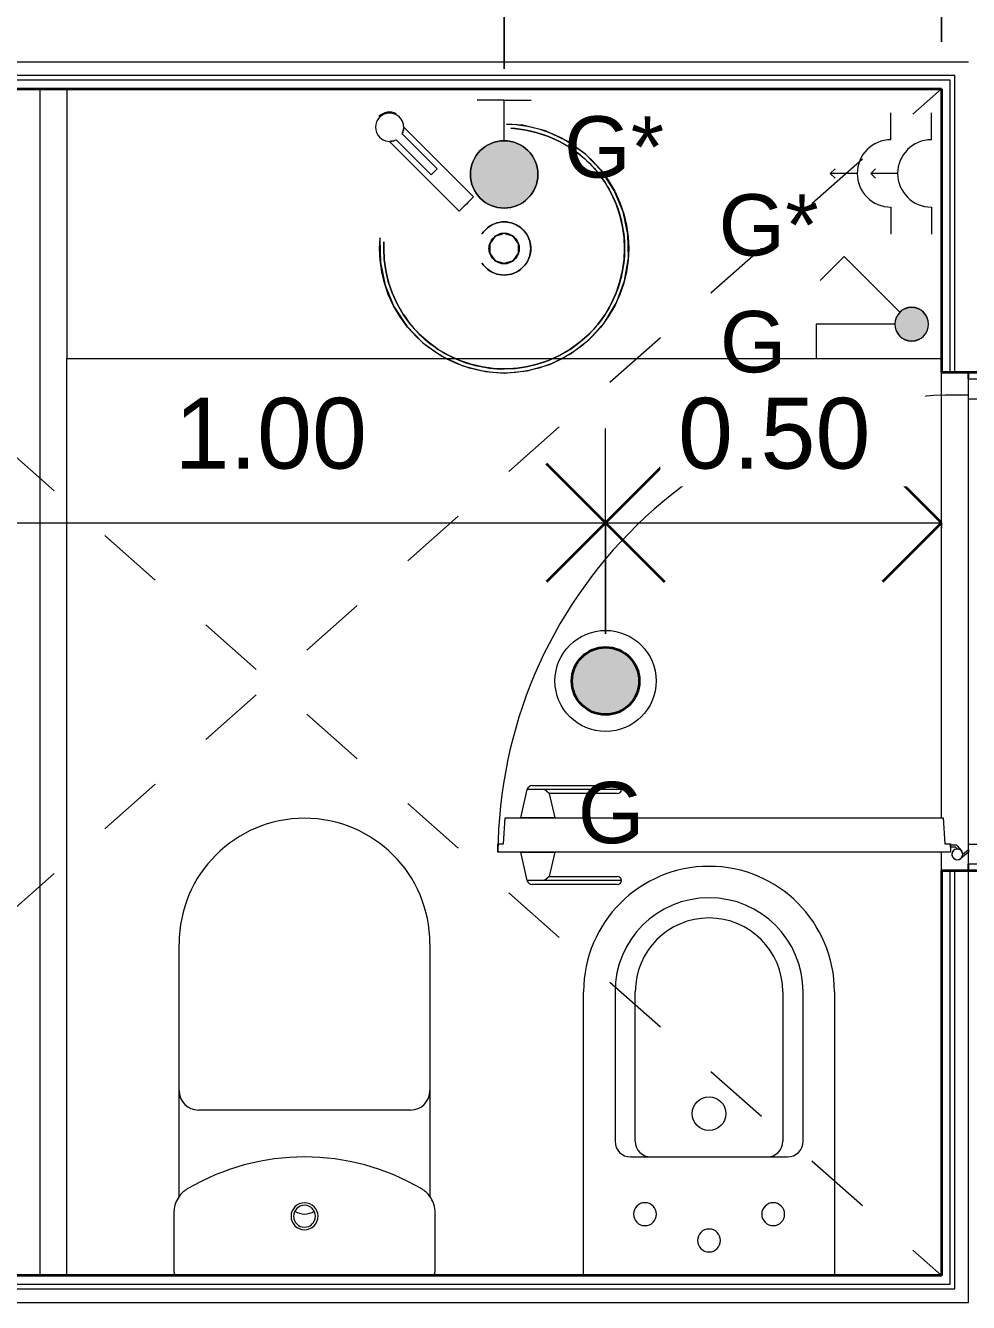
# Model space of a CAD drawing. Header units: metres. Extents: x -1.5 to 31.4, y -9.2 to 10.9.
# Drawn here: x 1.437 to 2.836, y 0.378 to 2.272 of the extents above; entities that cross this region are included whole.
import ezdxf

# ---------------------------------------------------------------- set-up
doc = ezdxf.new("R2010")
doc.units = ezdxf.units.M
doc.linetypes.add('Trazo', pattern=[0.0023, 0.0015, -0.0008])
for name, color, linetype, lineweight in [('A-ANNO-DIMS', 7, 'Continuous', 9), ('A-ANNO-DIMS-70', 7, 'Continuous', 9), ('A-DETL-GENF', 7, 'Continuous', 18), ('A-DETL-MEDM', 7, 'Continuous', 35), ('A-DETL-THIN', 7, 'Continuous', 18), ('A-DOOR', 7, 'Continuous', 18), ('A-WALL', 7, 'Continuous', 18), ('G-ANNO-TEXT', 7, 'Continuous', 9), ('G-IMPT', 7, 'Continuous', 18), ('I-FURN', 7, 'Continuous', 18), ('P-SANR-FIXT', 7, 'Continuous', 18)]:
    doc.layers.add(name, color=color, linetype=linetype, lineweight=lineweight)
doc.layers.add('A-DETL-HDLN', color=94, linetype='Trazo', lineweight=18, true_color=0x00a600)
doc.styles.add('Arial_1', font='arial.ttf', dxfattribs={"height": 0.105})
doc.styles.add('Arial_2', font='arial.ttf', dxfattribs={"height": 0.091})
doc.dimstyles.new('Diagonal_-_Arial_1_5_mm', dxfattribs={"dimscale": 0.3048, "dimtxt": 0.107127, "dimasz": 0.287073, "dimexe": 0.459318, "dimexo": 0.229659, "dimgap": 0.160761, "dimtad": 1, "dimrnd": 0.01, "dimzin": 0, "dimdsep": 46, "dimtxsty": 'Arial_1', "dimblk1": 'OPEN30', "dimblk2": 'OPEN30', "dimsah": 1, "dimcen": 0.09, "dimaunit": 1, "dimadec": 4, "dimazin": 0, "dimtfac": 1, "dimtdec": 4, "dimtix": 1, "dimtmove": 0, "dimatfit": 3, "dimfxl": 1, "dimtvp": 1, "dimtfill": 1, "dimtolj": 1, "dimtzin": 0, "dimarcsym": 2})

# ---------------------------------------------------------------- blocks, each defined once
blk = doc.blocks.new('PUERTA PVC BLANCA - 74cm X 205cm - P3-2776974-ARQ_ELEC_PB')
at = {"layer": 'A-DETL-GENF', "color": 253, "true_color": 0xaaaaaa}
for p, q in [((-0.36, 0.032), (-0.318, 0.032)), ((-0.36, -0.06), (-0.36, 0.032)), ((-0.318, 0.032), (-0.318, -0.0185)), ((-0.318, 0.032), (0.318, 0.032)), ((0.318, 0.032), (0.36, 0.032)), ((0.318, -0.0185), (0.318, 0.032)), ((0.36, 0.032), (0.36, -0.06)), ((-0.33, -0.0185), (-0.33, -0.06)), ((-0.318, -0.0185), (-0.33, -0.0185)), ((0.33, -0.0185), (0.318, -0.0185)), ((0.33, -0.06), (0.33, -0.0185)), ((-0.33, -0.06), (-0.36, -0.06)), ((0.33, -0.06), (-0.33, -0.06)), ((0.36, -0.06), (0.33, -0.06)), ((0.3325, -0.0768), (0.3402, -0.0704)), ((0.3379, -0.06), (0.3419, -0.06)), ((0.345, -0.0685), (0.3379, -0.06)), ((0.3419, -0.06), (0.3514, -0.0714)), ((0.3296, -0.0948), (0.3296, -0.0868)), ((0.3296, -0.0868), (0.3422, -0.0868)), ((0.3314, -0.0868), (0.3314, -0.0791)), ((0.3345, -0.0868), (0.3314, -0.0868)), ((0.3373, -0.0768), (0.3345, -0.0792)), ((0.3345, -0.0792), (0.3345, -0.0868)), ((0.3422, -0.0868), (0.3422, -0.7578)), ((0.2912, -0.0975), (0.3296, -0.0948)), ((0.2912, -0.7471), (0.2912, -0.0975)), ((0.2432, -0.7071), (0.2432, -0.5808)), ((0.2492, -0.5748), (0.2492, -0.7143)), ((0.2552, -0.5808), (0.2552, -0.6819)), ((0.3782, -0.6819), (0.3782, -0.5808)), ((0.3842, -0.5748), (0.3842, -0.7143)), ((0.3902, -0.5808), (0.3902, -0.7071)), ((0.2552, -0.6819), (0.2492, -0.6889)), ((0.2552, -0.6819), (0.2912, -0.6732)), ((0.2912, -0.6732), (0.2912, -0.7238)), ((0.3422, -0.7238), (0.3422, -0.6732)), ((0.3422, -0.6732), (0.3782, -0.6819)), ((0.3782, -0.6819), (0.3842, -0.6889)), ((0.2912, -0.7238), (0.2492, -0.7143)), ((0.3842, -0.7143), (0.3422, -0.7238)), ((0.3296, -0.7498), (0.2912, -0.7471)), ((0.3296, -0.7578), (0.3296, -0.7498)), ((0.3422, -0.7578), (0.3296, -0.7578))]:
    blk.add_line(p, q, dxfattribs=at)
for centre, radius, start, end in [((0.3453, -0.0765), 0.6813, 178.6123, 269.7393), ((0.3453, -0.0765), 0.008, 92.1846, 39.9551), ((0.3453, -0.0765), 0.008, 182.1846, 129.9991), ((0.3344, -0.0791), 0.003, 129.9991, 180), ((0.2492, -0.5808), 0.006, 0, 180), ((0.3842, -0.5808), 0.006, 0, 180), ((0.2509, -0.7068), 0.0077, 182.0498, 257.2547), ((0.3825, -0.7068), 0.0077, 282.7453, 357.9502)]:
    blk.add_arc(centre, radius, start, end, dxfattribs=at)
at = {"layer": 'A-DOOR', "color": 253, "lineweight": 25, "true_color": 0xaaaaaa}
for p, q in [((-0.37, -0.06), (-0.37, 0.06)), ((-0.37, 0.06), (-0.36, 0.06)), ((-0.36, 0.06), (-0.36, 0.032)), ((0.36, 0.06), (0.37, 0.06)), ((0.36, 0.032), (0.36, 0.06)), ((0.37, 0.06), (0.37, -0.06)), ((-0.36, -0.06), (-0.37, -0.06)), ((0.37, -0.06), (0.36, -0.06))]:
    blk.add_line(p, q, dxfattribs=at)
blk = doc.blocks.new('Mesada Baño1 - Mesada Baño-2776938-ARQ_ELEC_PB')
at = {"layer": 'I-FURN', "color": 253, "true_color": 0xaaaaaa}
for p, q in [((55.3003, 1.5893), (54.0031, 1.5893)), ((55.3003, 1.1893), (55.3003, 1.5893))]:
    blk.add_line(p, q, dxfattribs=at)
blk = doc.blocks.new('Mesada Baño2 - Mesada Baño-2776950-ARQ_ELEC_PB')
at = {"layer": 'I-FURN', "color": 253, "true_color": 0xaaaaaa}
for p, q in [((55.798, 2.9771), (55.798, 1.6171)), ((55.838, 1.2171), (55.838, 2.9771))]:
    blk.add_line(p, q, dxfattribs=at)
blk = doc.blocks.new('Bidet-Ferrum-Varese-1_y_3_Agujeros - 3 Agujeros-2776955-ARQ_ELEC_PB')
at = {"layer": 'P-SANR-FIXT', "color": 253, "true_color": 0xaaaaaa}
for p, q in [((-0.186, 0), (-0.186, 0.4209)), ((-0.1394, 0.4209), (-0.1394, 0.199)), ((-0.1094, 0.199), (-0.1094, 0.4209)), ((0.1094, 0.4209), (0.1094, 0.199)), ((0.1394, 0.199), (0.1394, 0.4209)), ((0.186, 0.4209), (0.186, 0)), ((-0.1163, 0.1759), (0.1163, 0.1759)), ((0.186, 0), (-0.186, 0))]:
    blk.add_line(p, q, dxfattribs=at)
blk.add_circle((0, 0.24), 0.025, dxfattribs=at)
for centre, radius, start, end in [((0, 0.4209), 0.186, 0, 180), ((0, 0.4209), 0.1394, 0, 180), ((0, 0.4209), 0.1094, 0, 180), ((-0.1163, 0.199), 0.0231, 180, 270), ((-0.0863, 0.199), 0.0231, 180, 270), ((0.0863, 0.199), 0.0231, 270, 0), ((0.1163, 0.199), 0.0231, 270, 360), ((-0.0951, 0.0909), 0.017, 0, 180), ((0.0951, 0.0909), 0.017, 0, 180), ((-0.0951, 0.0909), 0.017, 180, 360), ((0.0951, 0.0909), 0.017, 180, 360), ((0, 0.0519), 0.017, 0, 180), ((0, 0.0519), 0.017, 180, 360)]:
    blk.add_arc(centre, radius, start, end, dxfattribs=at)
blk = doc.blocks.new('Inodoro-Ferrum-Varese-Largo - Inodoro Largo-2776956-ARQ_ELEC_PB')
at = {"layer": 'P-SANR-FIXT', "color": 253, "true_color": 0xaaaaaa}
for p, q in [((-0.186, 0.1172), (-0.186, 0.4922)), ((0.186, 0.4922), (0.186, 0.1172)), ((0.1572, 0.2454), (-0.1572, 0.2454)), ((-0.1935, 0.005), (-0.1935, 0.0961)), ((0.1935, 0.0961), (0.1935, 0.005)), ((0.1885, 0), (-0.1885, 0))]:
    blk.add_line(p, q, dxfattribs=at)
for centre, radius, start, end in [((0, 0.4922), 0.186, 0, 180), ((-0.1572, 0.2742), 0.0288, 180, 270), ((0.1572, 0.2742), 0.0288, 270, 360), ((0, -0.1656), 0.3415, 59.4009, 120.5991), ((-0.1534, 0.0937), 0.0402, 144.2633, 176.5991), ((-0.1534, 0.0937), 0.0402, 120.5991, 144.2633), ((0.1534, 0.0937), 0.0402, 35.7367, 59.4009), ((0.1534, 0.0937), 0.0402, 3.4009, 35.7367), ((0, 0.0879), 0.02, 90, 270), ((0, 0.0879), 0.0163, 90, 270), ((0, 0.1179), 0.0267, 237.0879, 302.9121), ((0, 0.0879), 0.02, 270, 90), ((0, 0.0879), 0.0163, 270, 90), ((-0.1885, 0.005), 0.005, 180, 270), ((0.1885, 0.005), 0.005, 270, 0)]:
    blk.add_arc(centre, radius, start, end, dxfattribs=at)
blk = doc.blocks.new('Sanitary_Basins_Ceramica-Globo_T-EDGE-Basin-B6T38 - Default-2776959-ARQ_ELEC_PB')
at = {"layer": 'G-IMPT', "color": 253, "true_color": 0xaaaaaa}
for p, q in [((-0.0225, 0), (-0.021, 0.0047)), ((0.0204, 0.0066), (0.0225, 0)), ((0.0225, 0), (0.021, -0.0047)), ((-0.021, -0.0047), (-0.0225, 0))]:
    blk.add_line(p, q, dxfattribs=at)
at = {"layer": 'G-IMPT', "color": 253, "true_color": 0xaaaaaa, "flags": 128}
for points in [[(0.0155, 0.184), (0.0139, 0.1842), (-0.0206, 0.1836), (-0.0543, 0.1766), (-0.0862, 0.1634), (-0.1151, 0.1445), (-0.1399, 0.1206), (-0.1599, 0.0925), (-0.1743, 0.0612), (-0.1827, 0.0277), (-0.1848, 0)], [(-0.1839, 0.0173), (-0.1815, 0.0346), (-0.1774, 0.0516), (-0.1718, 0.068), (-0.164, 0.0851), (-0.1544, 0.1014), (-0.1433, 0.1167), (-0.1306, 0.1306), (-0.1167, 0.1433), (-0.1014, 0.1544), (-0.0851, 0.164), (-0.068, 0.1718), (-0.0516, 0.1774), (-0.0346, 0.1815), (-0.0173, 0.1839), (0, 0.1848), (0.0156, 0.184)], [(-0.1787, 0), (-0.178, 0.0161), (-0.1757, 0.0325), (-0.1718, 0.0492), (-0.1662, 0.0658), (-0.1587, 0.0821), (-0.1496, 0.0978), (-0.1387, 0.1126), (-0.1264, 0.1264), (-0.1126, 0.1387), (-0.0978, 0.1496), (-0.0821, 0.1587), (-0.0658, 0.1662), (-0.0492, 0.1718), (-0.0325, 0.1757), (-0.0161, 0.178), (0, 0.1787), (0.0098, 0.1783)], [(0.0098, 0.1783), (0, 0.1787), (-0.0161, 0.178), (-0.0325, 0.1757), (-0.0492, 0.1718), (-0.0658, 0.1662), (-0.0821, 0.1587), (-0.0978, 0.1496), (-0.1126, 0.1387), (-0.1264, 0.1264), (-0.1387, 0.1126), (-0.1496, 0.0978), (-0.1587, 0.0821), (-0.1662, 0.0658), (-0.1718, 0.0492), (-0.1757, 0.0325), (-0.178, 0.0161), (-0.1787, 0)], [(0.0216, 0.033), (0.0249, 0.0306), (0.0279, 0.0279), (0.0306, 0.0249), (0.033, 0.0216), (0.0351, 0.0181), (0.0367, 0.0145), (0.0379, 0.0109), (0.0388, 0.0072), (0.0393, 0.0035), (0.0395, 0), (0.0393, -0.0035), (0.0388, -0.0072), (0.0379, -0.0109), (0.0367, -0.0145), (0.0351, -0.0181), (0.033, -0.0216), (0.0306, -0.0249), (0.0279, -0.0279), (0.0249, -0.0306), (0.0216, -0.033), (0.0181, -0.0351), (0.0145, -0.0367), (0.0109, -0.0379), (0.0072, -0.0388), (0.0035, -0.0393), (0, -0.0395), (-0.0035, -0.0393), (-0.0072, -0.0388), (-0.0109, -0.0379), (-0.0145, -0.0367), (-0.0181, -0.0351), (-0.0216, -0.033), (-0.0249, -0.0306), (-0.0279, -0.0279), (-0.0306, -0.0249), (-0.033, -0.0216), (-0.0351, -0.0181), (-0.0367, -0.0145), (-0.0379, -0.0109), (-0.0388, -0.0072), (-0.0393, -0.0035), (-0.0395, 0), (-0.0393, 0.0035)], [(-0.0393, 0.0035), (-0.0395, 0), (-0.0393, -0.0035), (-0.0388, -0.0072), (-0.0379, -0.0109), (-0.0367, -0.0145), (-0.0351, -0.0181), (-0.033, -0.0216), (-0.0306, -0.0249), (-0.0279, -0.0279), (-0.0249, -0.0306), (-0.0216, -0.033), (-0.0181, -0.0351), (-0.0145, -0.0367), (-0.0109, -0.0379), (-0.0072, -0.0388), (-0.0035, -0.0393), (0, -0.0395), (0.0035, -0.0393), (0.0072, -0.0388), (0.0109, -0.0379), (0.0145, -0.0367), (0.0181, -0.0351), (0.0216, -0.033), (0.0249, -0.0306), (0.0279, -0.0279), (0.0306, -0.0249), (0.033, -0.0216), (0.0351, -0.0181), (0.0367, -0.0145), (0.0379, -0.0109), (0.0388, -0.0072), (0.0393, -0.0035), (0.0395, 0), (0.0393, 0.0035), (0.0388, 0.0072), (0.0379, 0.0109), (0.0367, 0.0145), (0.0351, 0.0181), (0.033, 0.0216), (0.0306, 0.0249), (0.0279, 0.0279), (0.0249, 0.0306), (0.0216, 0.033)], [(-0.0393, 0.0035), (-0.0388, 0.0072), (-0.0379, 0.0109), (-0.0367, 0.0145), (-0.0351, 0.0181), (-0.033, 0.0216), (-0.0306, 0.0249), (-0.0279, 0.0279), (-0.0249, 0.0306), (-0.0216, 0.033)], [(-0.0216, 0.033), (-0.0249, 0.0306), (-0.0279, 0.0279), (-0.0306, 0.0249), (-0.033, 0.0216), (-0.0351, 0.0181), (-0.0367, 0.0145), (-0.0379, 0.0109), (-0.0388, 0.0072), (-0.0393, 0.0035)], [(0.0225, 0), (0.0182, 0.0132), (0.007, 0.0214), (-0.007, 0.0214), (-0.0182, 0.0132), (-0.0225, 0)], [(-0.0225, 0), (-0.0182, 0.0132), (-0.007, 0.0214), (0.007, 0.0214), (0.0182, 0.0132), (0.0225, 0)], [(0.1846, -0.0037), (0.1839, -0.0173), (0.1815, -0.0346), (0.1774, -0.0516), (0.1718, -0.068), (0.164, -0.0851), (0.1544, -0.1014), (0.1433, -0.1167), (0.1306, -0.1306), (0.1167, -0.1433), (0.1014, -0.1544), (0.0851, -0.164), (0.068, -0.1718), (0.0516, -0.1774), (0.0346, -0.1815), (0.0173, -0.1839), (0, -0.1848), (-0.0173, -0.1839), (-0.0346, -0.1815), (-0.0516, -0.1774), (-0.068, -0.1718), (-0.0851, -0.164), (-0.1014, -0.1544), (-0.1167, -0.1433), (-0.1306, -0.1306), (-0.1433, -0.1167), (-0.1544, -0.1014), (-0.164, -0.0851), (-0.1718, -0.068), (-0.1774, -0.0516), (-0.1815, -0.0346), (-0.1839, -0.0173), (-0.1848, 0), (-0.1839, 0.0173)], [(0.1783, -0.01), (0.178, -0.0161), (0.1757, -0.0325), (0.1718, -0.0492), (0.1662, -0.0658), (0.1587, -0.0821), (0.1496, -0.0978), (0.1387, -0.1126), (0.1264, -0.1264), (0.1126, -0.1387), (0.0978, -0.1496), (0.0821, -0.1587), (0.0658, -0.1662), (0.0492, -0.1718), (0.0325, -0.1757), (0.0161, -0.178), (0, -0.1787), (-0.0161, -0.178), (-0.0325, -0.1757), (-0.0492, -0.1718), (-0.0658, -0.1662), (-0.0821, -0.1587), (-0.0978, -0.1496), (-0.1126, -0.1387), (-0.1264, -0.1264), (-0.1387, -0.1126), (-0.1496, -0.0978), (-0.1587, -0.0821), (-0.1662, -0.0658), (-0.1718, -0.0492), (-0.1757, -0.0325), (-0.178, -0.0161), (-0.1787, 0)], [(-0.1787, 0), (-0.178, -0.0161), (-0.1757, -0.0325), (-0.1718, -0.0492), (-0.1662, -0.0658), (-0.1587, -0.0821), (-0.1496, -0.0978), (-0.1387, -0.1126), (-0.1264, -0.1264), (-0.1126, -0.1387), (-0.0978, -0.1496), (-0.0821, -0.1587), (-0.0658, -0.1662), (-0.0492, -0.1718), (-0.0325, -0.1757), (-0.0161, -0.178), (0, -0.1787), (0.0161, -0.178), (0.0325, -0.1757), (0.0492, -0.1718), (0.0658, -0.1662), (0.0821, -0.1587), (0.0978, -0.1496), (0.1126, -0.1387), (0.1264, -0.1264), (0.1387, -0.1126), (0.1496, -0.0978), (0.1587, -0.0821), (0.1662, -0.0658), (0.1718, -0.0492), (0.1757, -0.0325), (0.178, -0.0161), (0.1783, -0.01)], [(-0.0225, 0), (-0.0182, -0.0132), (-0.007, -0.0214), (0.007, -0.0214), (0.0182, -0.0132), (0.0225, 0)], [(0.0225, 0), (0.0182, -0.0132), (0.007, -0.0214), (-0.007, -0.0214), (-0.0182, -0.0132), (-0.0225, 0)], [(-0.1848, 0), (-0.1815, -0.0343), (-0.172, -0.0675), (-0.1565, -0.0983), (-0.1355, -0.1256), (-0.1098, -0.1486), (-0.0802, -0.1664), (-0.0479, -0.1784), (-0.0139, -0.1842), (0.0206, -0.1836), (0.0543, -0.1766), (0.0862, -0.1634), (0.1151, -0.1445), (0.1399, -0.1206), (0.1599, -0.0925), (0.1743, -0.0612), (0.1827, -0.0277), (0.1845, -0.0038)]]:
    blk.add_lwpolyline(points, dxfattribs=at)
for points in [[(-0.0225, 0), (-0.0224, -0.0022), (-0.0221, -0.0043), (-0.0215, -0.0065), (-0.0208, -0.0086), (-0.0198, -0.0106), (-0.0187, -0.0125), (-0.0174, -0.0143), (-0.0159, -0.0159), (-0.0143, -0.0174), (-0.0125, -0.0187), (-0.0106, -0.0198), (-0.0086, -0.0208), (-0.0065, -0.0215), (-0.0043, -0.0221), (-0.0022, -0.0224), (0, -0.0225), (0.0022, -0.0224), (0.0043, -0.0221), (0.0065, -0.0215), (0.0086, -0.0208), (0.0106, -0.0198), (0.0125, -0.0187), (0.0143, -0.0174), (0.0159, -0.0159), (0.0174, -0.0143), (0.0187, -0.0125), (0.0198, -0.0106), (0.0208, -0.0086), (0.0215, -0.0065), (0.0221, -0.0043), (0.0224, -0.0022), (0.0225, 0), (0.0224, 0.0022), (0.0221, 0.0043), (0.0215, 0.0065), (0.0208, 0.0086), (0.0198, 0.0106), (0.0187, 0.0125), (0.0174, 0.0143), (0.0159, 0.0159), (0.0143, 0.0174), (0.0125, 0.0187), (0.0106, 0.0198), (0.0086, 0.0208), (0.0065, 0.0215), (0.0043, 0.0221), (0.0022, 0.0224), (0, 0.0225), (-0.0022, 0.0224), (-0.0043, 0.0221), (-0.0065, 0.0215), (-0.0086, 0.0208), (-0.0106, 0.0198), (-0.0125, 0.0187), (-0.0143, 0.0174), (-0.0159, 0.0159), (-0.0174, 0.0143), (-0.0187, 0.0125), (-0.0198, 0.0106), (-0.0208, 0.0086), (-0.0215, 0.0065), (-0.0221, 0.0043), (-0.0224, 0.0022)], [(-0.0225, 0), (-0.0224, 0.0022), (-0.0221, 0.0043), (-0.0215, 0.0065), (-0.0208, 0.0086), (-0.0198, 0.0106), (-0.0187, 0.0125), (-0.0174, 0.0143), (-0.0159, 0.0159), (-0.0143, 0.0174), (-0.0125, 0.0187), (-0.0106, 0.0198), (-0.0086, 0.0208), (-0.0065, 0.0215), (-0.0043, 0.0221), (-0.0022, 0.0224), (0, 0.0225), (0.0022, 0.0224), (0.0043, 0.0221), (0.0065, 0.0215), (0.0086, 0.0208), (0.0106, 0.0198), (0.0125, 0.0187), (0.0143, 0.0174), (0.0159, 0.0159), (0.0174, 0.0143), (0.0187, 0.0125), (0.0198, 0.0106), (0.0208, 0.0086), (0.0215, 0.0065), (0.0221, 0.0043), (0.0224, 0.0022), (0.0225, 0), (0.0224, -0.0022), (0.0221, -0.0043), (0.0215, -0.0065), (0.0208, -0.0086), (0.0198, -0.0106), (0.0187, -0.0125), (0.0174, -0.0143), (0.0159, -0.0159), (0.0143, -0.0174), (0.0125, -0.0187), (0.0106, -0.0198), (0.0086, -0.0208), (0.0065, -0.0215), (0.0043, -0.0221), (0.0022, -0.0224), (0, -0.0225), (-0.0022, -0.0224), (-0.0043, -0.0221), (-0.0065, -0.0215), (-0.0086, -0.0208), (-0.0106, -0.0198), (-0.0125, -0.0187), (-0.0143, -0.0174), (-0.0159, -0.0159), (-0.0174, -0.0143), (-0.0187, -0.0125), (-0.0198, -0.0106), (-0.0208, -0.0086), (-0.0215, -0.0065), (-0.0221, -0.0043), (-0.0224, -0.0022)]]:
    blk.add_lwpolyline(points, close=True, dxfattribs=at)
at = {"layer": 'P-SANR-FIXT', "color": 253, "true_color": 0xaaaaaa}
blk.add_arc((0, 0), 0.0225, 12.079, 18, dxfattribs=at)
for points, knots in [([(0.009, 0.1785), (-0.0012, 0.179), (-0.0259, 0.1781), (-0.064, 0.1687), (-0.1025, 0.1485), (-0.1351, 0.1197), (-0.1598, 0.0839), (-0.1752, 0.0432), (-0.1787, 0.0144), (-0.1787, 0)], [-0.5160425, -0.5160425, -0.5160425, -0.5160425, -0.4615385, -0.3846154, -0.3076923, -0.2307692, -0.1538462, -0.0769231, 0, 0, 0, 0]), ([(-0.0395, 0), (-0.0395, 0.0057), (-0.0374, 0.0149), (-0.0324, 0.0227), (-0.0302, 0.0254)], [-1, -1, -1, -1, -0.8611111, -0.7777778, -0.7777778, -0.7777778, -0.7777778]), ([(0.0395, 0), (0.0395, -0.0057), (0.0369, -0.0172), (0.0262, -0.0312), (0.0105, -0.0394), (-0.0059, -0.0401), (-0.0201, -0.0349), (-0.0309, -0.0259), (-0.0378, -0.0138), (-0.0395, -0.0046), (-0.0395, 0)], [-1, -1, -1, -1, -0.861111, -0.722222, -0.583333, -0.444444, -0.333333, -0.222222, -0.111111, 0, 0, 0, 0]), ([(0.1784, -0.011), (0.1777, -0.0217), (0.1739, -0.0466), (0.1598, -0.0839), (0.1351, -0.1197), (0.1025, -0.1485), (0.064, -0.1687), (0.0218, -0.1791), (-0.0218, -0.1791), (-0.0675, -0.1679), (-0.1119, -0.1428), (-0.1493, -0.1031), (-0.1732, -0.054), (-0.1787, -0.018), (-0.1787, 0)], [0.019641, 0.019641, 0.019641, 0.019641, 0.0769231, 0.1538462, 0.2307692, 0.3076923, 0.3846154, 0.4615385, 0.5384615, 0.6153846, 0.7115385, 0.8076923, 0.9038462, 1, 1, 1, 1])]:
    blk.add_open_spline(points, degree=3, knots=knots, dxfattribs=at)
blk.add_open_spline([(0.0302, 0.0254), (0.0332, 0.0219), (0.0378, 0.0138), (0.0395, 0.0046), (0.0395, 0)], degree=3, dxfattribs=at)
blk = doc.blocks.new('Sanitary_Taps-Mixers_Ramon-Soler_Drako-High-Wash-Basin-Mixer-3310 - Chrome-2776960-ARQ_ELEC_PB')
at = {"layer": 'P-SANR-FIXT', "color": 253, "true_color": 0xaaaaaa}
for p, q in [((-0.015, 0.187), (-0.015, 0.0407)), ((0.015, 0.0407), (0.015, 0.187)), ((0.006, 0.1195), (-0.006, 0.1195)), ((-0.006, 0.1195), (-0.006, 0.0461)), ((0.006, 0.0461), (0.006, 0.1195))]:
    blk.add_line(p, q, dxfattribs=at)
at = {"layer": 'P-SANR-FIXT', "color": 253, "true_color": 0xaaaaaa, "flags": 128}
blk.add_lwpolyline([(-0.015, 0.187), (-0.0146, 0.187), (-0.0135, 0.187), (-0.0117, 0.187), (-0.0094, 0.187), (-0.0065, 0.187), (-0.0033, 0.187), (0, 0.187), (0.0033, 0.187), (0.0065, 0.187), (0.0094, 0.187), (0.0117, 0.187), (0.0135, 0.187), (0.0146, 0.187), (0.015, 0.187)], dxfattribs=at)
at = {"layer": 'P-SANR-FIXT', "color": 253, "true_color": 0xaaaaaa}
for radius, start, end in [(0.021, 106.6015, 180), (0.021, 135, 138.0759), (0.021, 120, 122.5317), (0.021, 0, 73.3985), (0.021, 60, 65.9444), (0.0225, 198, 270), (0.021, 180, 360), (0.021, 161.8373, 165), (0.021, 147.3053, 150)]:
    blk.add_arc((0, 0.026), radius, start, end, dxfattribs=at)
for points, knots in [([(-0.015, 0.0407), (-0.0149, 0.0407), (-0.0148, 0.0409), (-0.0144, 0.0413), (-0.0141, 0.0416), (-0.0138, 0.0418), (-0.0134, 0.0421), (-0.0127, 0.0427), (-0.0118, 0.0434), (-0.0113, 0.0437), (-0.0112, 0.0437)], [-1, -1, -1, -1, -0.9583333, -0.9166667, -0.8958333, -0.8854167, -0.875, -0.8333333, -0.7916667, -0.78125, -0.78125, -0.78125, -0.78125]), ([(0.0072, 0.0457), (0.008, 0.0455), (0.0088, 0.0451), (0.0096, 0.0447), (0.0097, 0.0446)], [-0.33333333, -0.33333333, -0.33333333, -0.33333333, -0.27777778, -0.26641039, -0.26641039, -0.26641039, -0.26641039]), ([(0.0111, 0.0438), (0.0113, 0.0437), (0.0115, 0.0436), (0.0121, 0.0432), (0.0127, 0.0427), (0.0133, 0.0423), (0.0136, 0.042), (0.0139, 0.0418), (0.0141, 0.0416), (0.0144, 0.0413), (0.0147, 0.041), (0.0149, 0.0408), (0.015, 0.0407)], [-0.2222222, -0.2222222, -0.2222222, -0.2222222, -0.2083333, -0.1944444, -0.1666667, -0.1388889, -0.125, -0.1111111, -0.0972222, -0.0833333, -0.0555556, 0, 0, 0, 0])]:
    blk.add_open_spline(points, degree=3, knots=knots, dxfattribs=at)
blk.add_open_spline([(-0.0088, 0.0451), (-0.0083, 0.0453), (-0.0078, 0.0455), (-0.0072, 0.0457)], degree=3, dxfattribs=at)
blk = doc.blocks.new('DIMBLOCK5-ARQ_ELEC_PB')
at = {"layer": 'A-ANNO-DIMS-70', "transparency": 16777216}
for p, q in [((1.3025, 1.3696), (1.3025, 1.6743)), ((2.2975, 1.3696), (2.2975, 1.6743)), ((1.3025, 1.5343), (2.2975, 1.5343)), ((1.3025, 1.5343), (1.3025, 1.3696)), ((2.2975, 1.5343), (2.2975, 1.3696))]:
    blk.add_line(p, q, dxfattribs=at)
at = {"layer": 'A-ANNO-DIMS-70', "lineweight": 35, "transparency": 16777216}
for p, q in [((1.3025, 1.5343), (1.215, 1.6218)), ((1.3025, 1.5343), (1.39, 1.6218)), ((2.2975, 1.5343), (2.21, 1.6218)), ((2.2975, 1.5343), (2.385, 1.6218)), ((1.3025, 1.5343), (1.215, 1.4468)), ((1.3025, 1.5343), (1.39, 1.4468)), ((2.2975, 1.5343), (2.21, 1.4468)), ((2.2975, 1.5343), (2.385, 1.4468))]:
    blk.add_line(p, q, dxfattribs=at)
at = {"layer": 'A-ANNO-DIMS-70', "color": 0, "transparency": 16777216, "insert": (1.6582, 1.7196), "char_height": 0.105, "width": 0.34017, "attachment_point": 1, "line_spacing_factor": 0.941778, "style": 'Arial_1', "bg_fill": 3, "box_fill_scale": 1.25, "bg_fill_color": 9, "bg_fill_true_color": 13158600, "bg_fill_transparency": 0}
blk.add_mtext('1.00', dxfattribs=at)
blk = doc.blocks.new('_Open30')
at = {"color": 0, "linetype": 'ByBlock', "lineweight": -2}
for p, q in [((-1, 0.268), (0, 0)), ((0, 0), (-1, -0.268)), ((0, 0), (-1, 0))]:
    blk.add_line(p, q, dxfattribs=at)
blk = doc.blocks.new('DIMBLOCK6-ARQ_ELEC_PB')
at = {"layer": 'A-ANNO-DIMS-70', "transparency": 16777216}
for p, q in [((2.2975, 1.3696), (2.2975, 1.6743)), ((2.7957, 1.5261), (2.7957, 1.6743)), ((2.2975, 1.5343), (2.7957, 1.5343)), ((2.2975, 1.5343), (2.2975, 1.3696)), ((2.7957, 1.5343), (2.7957, 1.5261))]:
    blk.add_line(p, q, dxfattribs=at)
at = {"layer": 'A-ANNO-DIMS-70', "lineweight": 35, "transparency": 16777216}
for p, q in [((2.2975, 1.5343), (2.21, 1.6218)), ((2.2975, 1.5343), (2.385, 1.6218)), ((2.7957, 1.5343), (2.7082, 1.6218)), ((2.2975, 1.5343), (2.21, 1.4468)), ((2.2975, 1.5343), (2.385, 1.4468)), ((2.7957, 1.5343), (2.7082, 1.4468))]:
    blk.add_line(p, q, dxfattribs=at)
at = {"layer": 'A-ANNO-DIMS-70', "color": 0, "transparency": 16777216, "insert": (2.4049, 1.7196), "char_height": 0.105, "width": 0.34017, "attachment_point": 1, "line_spacing_factor": 0.941778, "style": 'Arial_1', "bg_fill": 3, "box_fill_scale": 1.25, "bg_fill_color": 9, "bg_fill_true_color": 13158600, "bg_fill_transparency": 0}
blk.add_mtext('0.50', dxfattribs=at)
blk = doc.blocks.new('DIMBLOCK7-ARQ_ELEC_PB')
at = {"layer": 'A-ANNO-DIMS-70', "transparency": 16777216}
for p, q in [((2.1471, 2.2078), (2.1471, 2.6483)), ((2.7957, 2.2477), (2.7957, 2.6483)), ((2.1471, 2.5083), (2.7957, 2.5083)), ((2.1471, 2.5083), (2.1471, 2.2078)), ((2.7957, 2.5083), (2.7957, 2.2477))]:
    blk.add_line(p, q, dxfattribs=at)
at = {"layer": 'A-ANNO-DIMS-70', "lineweight": 35, "transparency": 16777216}
for p, q in [((2.1471, 2.5083), (2.2346, 2.5958)), ((2.7957, 2.5083), (2.7082, 2.5958)), ((2.1471, 2.5083), (2.2346, 2.4208)), ((2.7957, 2.5083), (2.7082, 2.4208))]:
    blk.add_line(p, q, dxfattribs=at)
at = {"layer": 'A-ANNO-DIMS-70', "color": 0, "transparency": 16777216, "insert": (2.3297, 2.6936), "char_height": 0.105, "width": 0.34017, "attachment_point": 1, "line_spacing_factor": 0.941778, "style": 'Arial_1', "bg_fill": 3, "box_fill_scale": 1.25, "bg_fill_color": 9, "bg_fill_true_color": 13158600, "bg_fill_transparency": 0}
blk.add_mtext('0.65', dxfattribs=at)

msp = doc.modelspace()

# ---------------------------------------------------------------- hatches: boundary and pattern name
at = {"layer": 'A-DETL-GENF', "true_color": 0xff0000}
for points in [[(2.1471, 2.001), (2.1601, 2.0027), (2.1724, 2.0079), (2.1825, 2.0156), (2.1904, 2.026), (2.1954, 2.038), (2.197, 2.0517), (2.1954, 2.0641), (2.1889, 2.078), (2.1805, 2.0879), (2.1692, 2.0955), (2.1594, 2.0994), (2.1471, 2.101), (2.1317, 2.0982), (2.1208, 2.0933), (2.1117, 2.0862), (2.1038, 2.076), (2.0988, 2.0639), (2.0973, 2.0496), (2.0993, 2.0368), (2.1038, 2.026), (2.114, 2.0139), (2.1243, 2.0068), (2.1353, 2.0025), (2.1462, 2.0011)], [(2.7515, 1.8037), (2.7586, 1.8048), (2.7643, 1.8073), (2.7694, 1.8114), (2.7732, 1.8164), (2.7756, 1.8223), (2.7764, 1.8293), (2.7752, 1.8364), (2.7731, 1.8412), (2.7679, 1.8474), (2.7635, 1.8506), (2.7565, 1.8531), (2.7502, 1.8536), (2.745, 1.8529), (2.7385, 1.85), (2.7338, 1.8464), (2.7298, 1.8412), (2.7274, 1.8352), (2.7266, 1.8281), (2.7274, 1.8221), (2.7302, 1.8158), (2.7363, 1.8092), (2.7397, 1.8068), (2.7451, 1.8046), (2.75, 1.8039)], [(2.7756, 1.8223), (2.7757, 1.8225), (2.7765, 1.8295), (2.7756, 1.8358), (2.7729, 1.8419), (2.7689, 1.8469), (2.7633, 1.8509), (2.7575, 1.8531), (2.7501, 1.8537), (2.7445, 1.8528), (2.7387, 1.8503), (2.7337, 1.8463), (2.7339, 1.8465), (2.7402, 1.8509), (2.7465, 1.8531), (2.7516, 1.8537), (2.7595, 1.8523), (2.7641, 1.8503), (2.77, 1.8454), (2.7732, 1.841), (2.7757, 1.8346), (2.7765, 1.8285)], [(2.2975, 1.2496), (2.3104, 1.2513), (2.3225, 1.2563), (2.3328, 1.2642), (2.3408, 1.2746), (2.3458, 1.2866), (2.3475, 1.2996), (2.3458, 1.3125), (2.3408, 1.3246), (2.3328, 1.3349), (2.3225, 1.3429), (2.3104, 1.3479), (2.2975, 1.3496), (2.2845, 1.3479), (2.2725, 1.3429), (2.2621, 1.3349), (2.2542, 1.3246), (2.2492, 1.3125), (2.2475, 1.2993), (2.2492, 1.2866), (2.2542, 1.2746), (2.2621, 1.2642), (2.2725, 1.2563), (2.2845, 1.2513)]]:
    msp.add_hatch(color=1, dxfattribs=at).paths.add_polyline_path(points)

# ---------------------------------------------------------------- linework, layer by layer
at = {"layer": 'A-DETL-HDLN'}
for p, q in [((0.8057, 0.4177), (2.7957, 2.1777)), ((0.8057, 2.1777), (2.7957, 0.4177))]:
    msp.add_line(p, q, dxfattribs=at)
at = {"layer": 'A-DETL-MEDM', "color": 1, "true_color": 0xff0000}
msp.add_circle((2.2975, 1.2996), 0.05, dxfattribs=at)
at = {"layer": 'A-DETL-THIN', "color": 1, "true_color": 0xff0000}
for p, q in [((2.1471, 2.161), (2.1071, 2.161)), ((2.1471, 2.101), (2.1471, 2.161)), ((2.1471, 2.161), (2.1871, 2.161)), ((2.7207, 2.1024), (2.7207, 2.1424)), ((2.7807, 2.1024), (2.7807, 2.1424)), ((2.6307, 2.0524), (2.6378, 2.0595)), ((2.6707, 2.0524), (2.6307, 2.0524)), ((2.6307, 2.0524), (2.6378, 2.0453)), ((2.6907, 2.0524), (2.6978, 2.0595)), ((2.7307, 2.0524), (2.6907, 2.0524)), ((2.6907, 2.0524), (2.6978, 2.0453)), ((2.7207, 2.0024), (2.7207, 1.9624)), ((2.7807, 2.0024), (2.7807, 1.9624)), ((2.6514, 1.9291), (2.616, 1.8938)), ((2.7339, 1.8466), (2.6514, 1.9291)), ((2.7265, 1.8287), (2.6098, 1.8287)), ((2.6098, 1.8287), (2.6098, 1.7787))]:
    msp.add_line(p, q, dxfattribs=at)
for centre, radius in [((2.1471, 2.051), 0.05), ((2.2975, 1.2996), 0.075)]:
    msp.add_circle(centre, radius, dxfattribs=at)
for centre, radius, start, end in [((2.1471, 2.051), 0.05, 0, 180), ((2.7207, 2.0524), 0.05, 90, 270), ((2.7807, 2.0524), 0.05, 90, 270), ((2.1471, 2.051), 0.05, 180, 0), ((2.7515, 1.8287), 0.025, 0, 180), ((2.7516, 1.8289), 0.025, 0, 180), ((2.7515, 1.8287), 0.025, 180, 360), ((2.7516, 1.8289), 0.025, 180, 360), ((2.2975, 1.2996), 0.05, 0, 180), ((2.2975, 1.2996), 0.05, 180, 0)]:
    msp.add_arc(centre, radius, start, end, dxfattribs=at)
at = {"layer": 'A-WALL', "color": 253, "true_color": 0xaaaaaa}
for p, q in [((2.8357, 2.2177), (0.7657, 2.2177)), ((2.8157, 2.1977), (0.7857, 2.1977)), ((2.8157, 1.7577), (2.8157, 2.1977)), ((2.8087, 2.1907), (0.7927, 2.1907)), ((2.8087, 1.7577), (2.8087, 2.1907)), ((2.7957, 1.0963), (2.7957, 1.7577)), ((2.7957, 1.0177), (2.7957, 1.0455)), ((2.8087, 0.4047), (2.8087, 1.0177)), ((2.8157, 0.3977), (2.8157, 1.0177)), ((2.8357, 0.3777), (2.8357, 1.0177)), ((0.7927, 0.4047), (2.8087, 0.4047)), ((0.7857, 0.3977), (2.8157, 0.3977)), ((0.7657, 0.3777), (2.8357, 0.3777))]:
    msp.add_line(p, q, dxfattribs=at)
at = {"layer": 'A-WALL', "color": 253, "lineweight": 35, "true_color": 0xaaaaaa}
for p, q in [((0.8057, 2.1777), (2.7957, 2.1777)), ((2.7957, 2.1777), (2.7957, 1.7577)), ((2.7957, 1.7577), (2.9757, 1.7577)), ((2.9757, 1.0177), (2.7957, 1.0177)), ((2.7957, 1.0177), (2.7957, 0.4177)), ((2.7957, 0.4177), (0.8057, 0.4177))]:
    msp.add_line(p, q, dxfattribs=at)

# ---------------------------------------------------------------- block references
at = {"layer": 'A-DOOR', "color": 253, "true_color": 0xaaaaaa, "rotation": 269.9999999999999}
msp.add_blockref('PUERTA PVC BLANCA - 74cm X 205cm - P3-2776974-ARQ_ELEC_PB', (2.8957, 1.3877), dxfattribs=at)
at = {"layer": 'I-FURN', "color": 253, "true_color": 0xaaaaaa, "rotation": 180}
for name, p in [('Mesada Baño2 - Mesada Baño-2776950-ARQ_ELEC_PB', (57.2966, 3.3948)), ('Mesada Baño1 - Mesada Baño-2776938-ARQ_ELEC_PB', (56.7989, 3.367))]:
    msp.add_blockref(name, p, dxfattribs=at)
at = {"layer": 'P-SANR-FIXT', "color": 253, "true_color": 0xaaaaaa}
for name, p, rotation in [('Sanitary_Taps-Mixers_Ramon-Soler_Drako-High-Wash-Basin-Mixer-3310 - Chrome-2776960-ARQ_ELEC_PB', (1.9588, 2.1393), 225.0000000000011), ('Sanitary_Basins_Ceramica-Globo_T-EDGE-Basin-B6T38 - Default-2776959-ARQ_ELEC_PB', (2.1471, 1.9411), 90.00000000000006)]:
    msp.add_blockref(name, p, dxfattribs=dict(at, rotation=rotation))
for name, p in [('Inodoro-Ferrum-Varese-Largo - Inodoro Largo-2776956-ARQ_ELEC_PB', (1.851, 0.4177)), ('Bidet-Ferrum-Varese-1_y_3_Agujeros - 3 Agujeros-2776955-ARQ_ELEC_PB', (2.451, 0.4177))]:
    msp.add_blockref(name, p, dxfattribs=at)

# ---------------------------------------------------------------- texts
at = {"layer": 'G-ANNO-TEXT', "color": 1, "true_color": 0xff0000, "char_height": 0.091, "attachment_point": 1, "style": 'Arial_2'}
for s, insert, width in [('G*', (2.236, 2.1373), 0.179578), ('G*', (2.4651, 2.0216), 0.179578), ('G', (2.467, 1.8484), 0.117848), ('G', (2.2564, 1.1499), 0.117848)]:
    msp.add_mtext(s, dxfattribs=dict(at, insert=insert, width=width))

# ---------------------------------------------------------------- next in the draw order: dimensions: what is measured, and where the dimension line sits
at = {"layer": 'A-ANNO-DIMS'}
for base, p1, p2, override, picture, middle in [((2.7957, 2.5083), (2.1471, 2.2778), (2.7957, 2.1777), {"dimpost": '<>', "dimfxl": 0.656293}, 'DIMBLOCK7-ARQ_ELEC_PB', (2.4714, 2.6109)), ((2.2974841202, 1.534262174), (1.3024841202, 1.2995735614), (2.2974841202, 1.2995735614), {"dimpost": '<>', "dimfxl": 0.995}, 'DIMBLOCK5-ARQ_ELEC_PB', (1.7999841202, 1.636872338))]:
    dim = msp.add_linear_dim(base=base, p1=p1, p2=p2, dimstyle='Diagonal_-_Arial_1_5_mm', override=override, dxfattribs=at)
    dim.commit()
    dim.dimension.update_dxf_attribs({"geometry": picture, "text_midpoint": middle})

# ---------------------------------------------------------------- next in the draw order: dimensions: what is measured, and where the dimension line sits
dim = msp.add_linear_dim(base=(2.7957, 1.5343), p1=(2.2975, 1.2996), p2=(2.7957, 1.5961), dimstyle='Diagonal_-_Arial_1_5_mm', override={"dimpost": '<>', "dimfxl": 0.579836}, dxfattribs=at)
dim.commit()
dim.dimension.update_dxf_attribs({"geometry": 'DIMBLOCK6-ARQ_ELEC_PB', "text_midpoint": (2.5466, 1.6369)})

doc.saveas('drawing.dxf')
